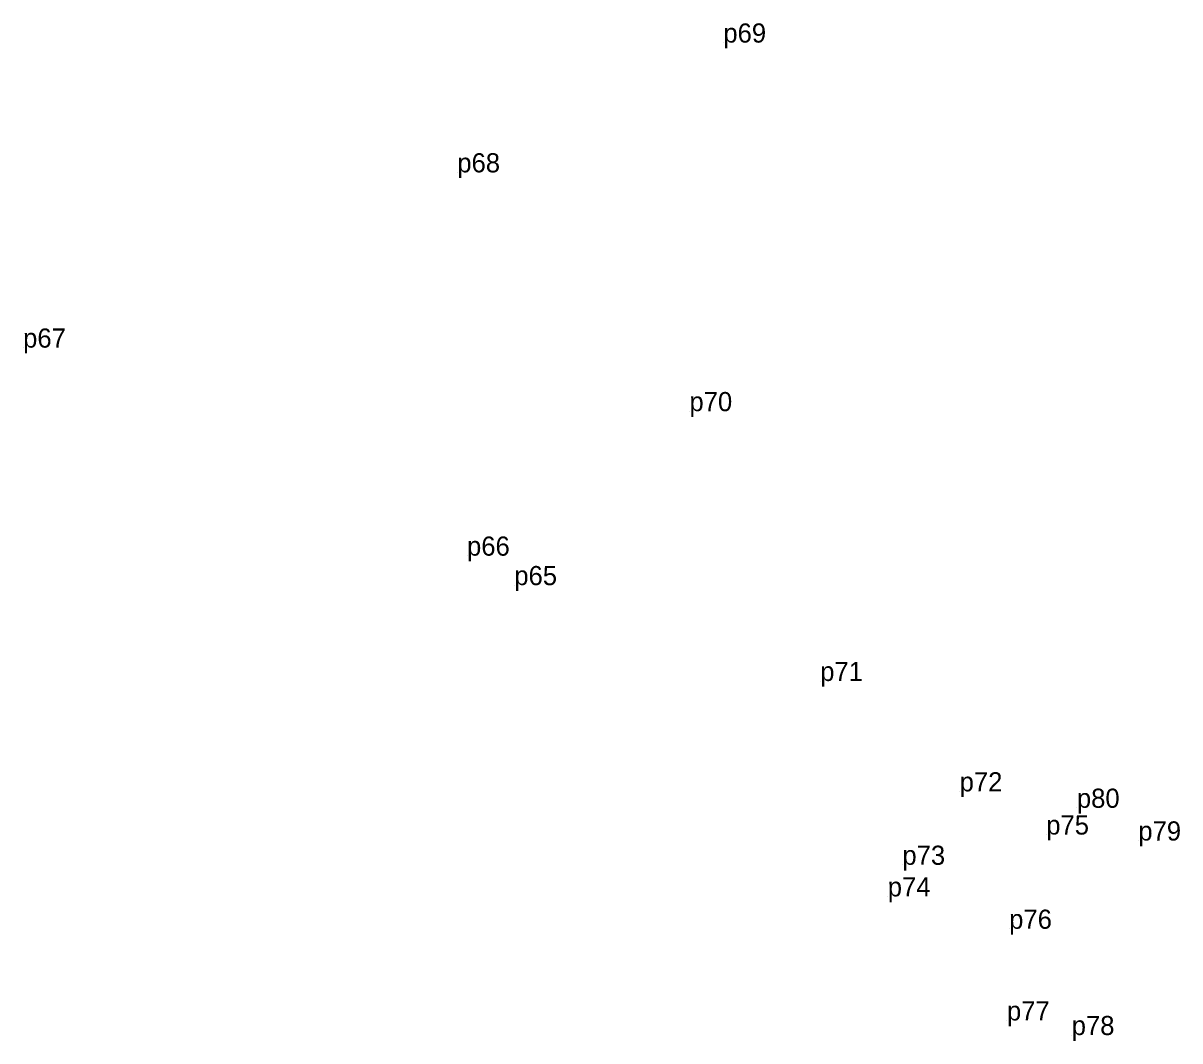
# Model space of a CAD drawing. Extents: x -2 to 54773767, y -1 to 183694297.
# Drawn here: x 555453 to 555561.7, y 1823483.9 to 1823579.5 of the extents above; entities that cross this region are included whole.
import ezdxf

# ---------------------------------------------------------------- set-up
doc = ezdxf.new("R2010")
doc.units = 0
doc.layers.add('Level 12', color=7, linetype='Continuous')
doc.layers.add('Level 7', color=7, linetype='Continuous')

msp = doc.modelspace()

# ---------------------------------------------------------------- linework, layer by layer
at = {"layer": 'Level 7'}
for p, q in [((555518.766, 1823577.629), (555518.766, 1823577.629)), ((555493.768, 1823565.437), (555493.768, 1823565.437)), ((555452.976, 1823548.975), (555452.976, 1823548.975)), ((555515.58, 1823543.003), (555515.58, 1823543.003)), ((555494.682, 1823529.432), (555494.682, 1823529.432)), ((555499.124, 1823526.663), (555499.124, 1823526.663)), ((555527.865, 1823517.657), (555527.865, 1823517.657)), ((555540.966, 1823507.29), (555540.966, 1823507.29)), ((555551.982, 1823505.747), (555551.982, 1823505.747)), ((555549.102, 1823503.233), (555549.102, 1823503.233)), ((555557.754, 1823502.673), (555557.754, 1823502.673)), ((555535.588, 1823500.393), (555535.588, 1823500.393)), ((555534.213, 1823497.424), (555534.213, 1823497.424)), ((555545.619, 1823494.381), (555545.619, 1823494.381)), ((555545.41, 1823485.772), (555545.41, 1823485.772)), ((555551.495, 1823484.398), (555551.495, 1823484.398))]:
    msp.add_line(p, q, dxfattribs=at)

# ---------------------------------------------------------------- texts
at = {"layer": 'Level 12'}
for s, p in [('p69', (555518.766, 1823577.629)), ('p68', (555493.768, 1823565.437)), ('p67', (555452.976, 1823548.975)), ('p70', (555515.58, 1823543.003)), ('p66', (555494.682, 1823529.432)), ('p65', (555499.124, 1823526.663)), ('p71', (555527.865, 1823517.657)), ('p72', (555540.966, 1823507.29)), ('p80', (555551.982, 1823505.747)), ('p75', (555549.102, 1823503.233)), ('p79', (555557.754, 1823502.673)), ('p73', (555535.588, 1823500.393)), ('p74', (555534.213, 1823497.424)), ('p76', (555545.619, 1823494.381)), ('p77', (555545.41, 1823485.772)), ('p78', (555551.495, 1823484.398))]:
    msp.add_text(s, height=1.8, dxfattribs=at).set_placement(p)

doc.saveas('drawing.dxf')
